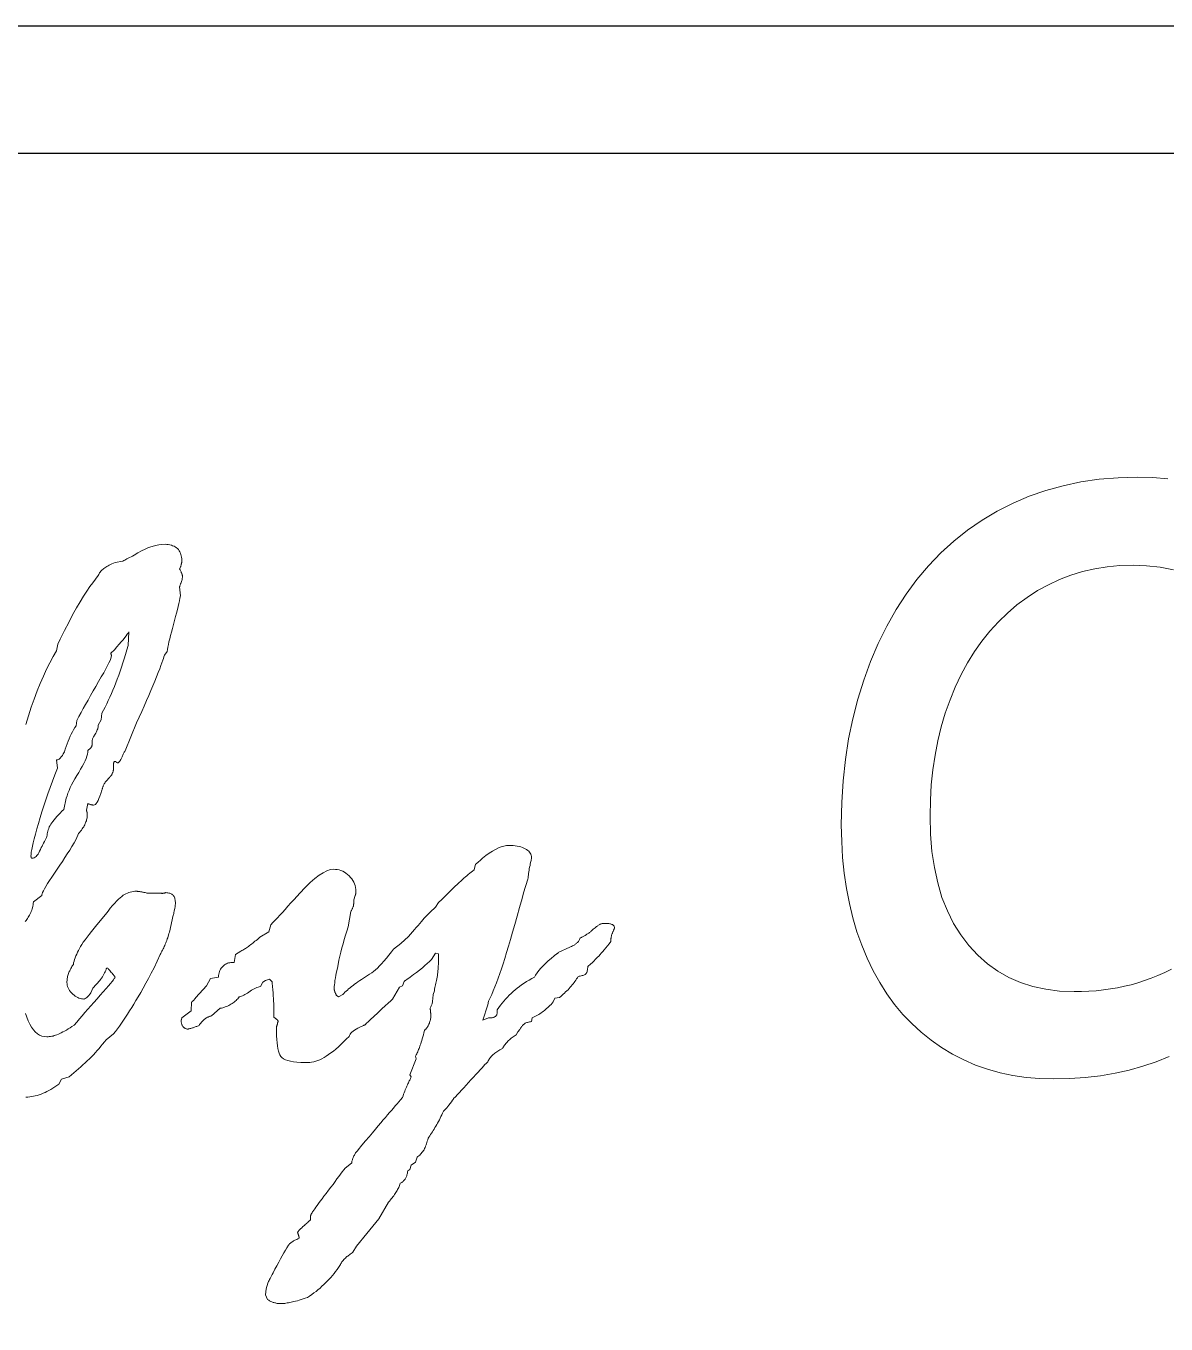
# Model space of a CAD drawing. Extents: x 47 to 362, y 46 to 259.
# Drawn here: x 299.43 to 308.38, y 114.45 to 124.65 of the extents above; entities that cross this region are included whole.
import ezdxf

# ---------------------------------------------------------------- set-up
doc = ezdxf.new("R2010")
doc.units = 0
doc.layers.add('CAM1', color=134, linetype='continuous')
doc.layers.add('Work', color=6, linetype='continuous')

msp = doc.modelspace()

# ---------------------------------------------------------------- linework, layer by layer
at = {"layer": 'CAM1', "linetype": 'continuous', "lineweight": 0}
for points in [[(308.408, 116.555), (308.307, 116.513), (308.202, 116.477), (308.094, 116.447), (307.983, 116.422), (307.868, 116.403), (307.749, 116.389), (307.628, 116.381), (307.502, 116.378), (307.502, 116.378), (307.392, 116.381), (307.285, 116.39), (307.18, 116.405), (307.079, 116.426), (306.981, 116.454), (306.886, 116.487), (306.794, 116.527), (306.705, 116.573), (306.619, 116.624), (306.619, 116.624), (306.537, 116.682), (306.459, 116.745), (306.385, 116.812), (306.316, 116.885), (306.251, 116.963), (306.19, 117.046), (306.134, 117.135), (306.083, 117.228), (306.036, 117.326), (306.036, 117.326), (305.993, 117.428), (305.955, 117.534), (305.922, 117.644), (305.895, 117.757), (305.872, 117.873), (305.855, 117.993), (305.842, 118.116), (305.835, 118.243), (305.832, 118.373), (305.832, 118.373), (305.836, 118.548), (305.846, 118.719), (305.864, 118.886), (305.889, 119.048), (305.922, 119.207), (305.961, 119.361), (306.008, 119.511), (306.061, 119.657), (306.122, 119.799), (306.122, 119.799), (306.189, 119.935), (306.262, 120.064), (306.341, 120.186), (306.426, 120.301), (306.516, 120.409), (306.613, 120.509), (306.716, 120.602), (306.824, 120.687), (306.938, 120.766), (306.938, 120.766), (307.057, 120.837), (307.181, 120.899), (307.308, 120.954), (307.439, 121), (307.575, 121.037), (307.715, 121.067), (307.859, 121.088), (308.007, 121.1), (308.159, 121.104), (308.159, 121.104), (308.279, 121.101), (308.398, 121.092)], [(299.424, 119.162), (299.445, 119.229), (299.445, 119.229), (299.467, 119.297), (299.49, 119.362), (299.513, 119.425), (299.537, 119.485), (299.562, 119.542), (299.587, 119.596), (299.613, 119.647), (299.639, 119.696), (299.666, 119.741), (299.677, 119.794), (299.694, 119.831), (299.694, 119.831), (299.728, 119.899), (299.761, 119.964), (299.792, 120.023), (299.822, 120.077), (299.851, 120.126), (299.878, 120.171), (299.904, 120.21), (299.928, 120.245), (299.952, 120.274), (299.994, 120.333), (299.994, 120.333), (299.997, 120.34), (300, 120.347), (300.004, 120.353), (300.009, 120.359), (300.014, 120.366), (300.019, 120.371), (300.025, 120.377), (300.032, 120.382), (300.038, 120.388), (300.038, 120.388), (300.045, 120.393), (300.053, 120.398), (300.061, 120.403), (300.07, 120.408), (300.08, 120.413), (300.09, 120.419), (300.101, 120.424), (300.113, 120.429), (300.125, 120.434), (300.187, 120.445), (300.187, 120.445), (300.194, 120.449), (300.201, 120.452), (300.21, 120.457), (300.219, 120.462), (300.229, 120.467), (300.24, 120.473), (300.251, 120.479), (300.263, 120.485), (300.275, 120.493), (300.275, 120.493), (300.304, 120.51), (300.333, 120.526), (300.362, 120.539), (300.389, 120.551), (300.416, 120.56), (300.443, 120.567), (300.469, 120.573), (300.494, 120.576), (300.519, 120.577), (300.519, 120.577), (300.532, 120.576), (300.544, 120.575), (300.556, 120.573), (300.568, 120.57), (300.578, 120.566), (300.589, 120.562), (300.598, 120.556), (300.607, 120.55), (300.615, 120.543), (300.615, 120.543), (300.623, 120.535), (300.629, 120.527), (300.635, 120.518), (300.64, 120.508), (300.643, 120.498), (300.646, 120.487), (300.648, 120.476), (300.65, 120.463), (300.65, 120.451), (300.65, 120.451), (300.65, 120.447), (300.65, 120.444), (300.65, 120.441), (300.649, 120.438), (300.649, 120.434), (300.648, 120.431), (300.648, 120.427), (300.647, 120.424), (300.646, 120.42), (300.646, 120.42), (300.645, 120.416), (300.644, 120.412), (300.643, 120.408), (300.641, 120.404), (300.64, 120.4), (300.638, 120.396), (300.637, 120.392), (300.635, 120.388), (300.633, 120.384), (300.633, 120.384), (300.636, 120.377), (300.639, 120.371), (300.642, 120.366), (300.644, 120.361), (300.646, 120.356), (300.648, 120.352), (300.649, 120.349), (300.65, 120.345), (300.652, 120.343), (300.652, 120.343), (300.652, 120.341), (300.653, 120.339), (300.654, 120.337), (300.654, 120.335), (300.655, 120.333), (300.655, 120.331), (300.656, 120.329), (300.656, 120.327), (300.656, 120.325), (300.656, 120.325), (300.656, 120.321), (300.655, 120.316), (300.654, 120.311), (300.653, 120.305), (300.652, 120.299), (300.65, 120.293), (300.647, 120.285), (300.645, 120.277), (300.642, 120.269), (300.642, 120.269), (300.64, 120.266), (300.639, 120.263), (300.638, 120.26), (300.637, 120.258), (300.636, 120.255), (300.635, 120.252), (300.634, 120.249), (300.634, 120.246), (300.633, 120.244), (300.639, 120.172), (300.639, 120.172), (300.635, 120.154), (300.631, 120.134), (300.626, 120.112), (300.621, 120.089), (300.615, 120.064), (300.608, 120.037), (300.601, 120.009), (300.593, 119.979), (300.584, 119.948), (300.584, 119.948), (300.576, 119.917), (300.568, 119.887), (300.561, 119.86), (300.555, 119.834), (300.549, 119.811), (300.545, 119.789), (300.541, 119.769), (300.538, 119.751), (300.535, 119.735), (300.513, 119.707), (300.513, 119.707), (300.512, 119.702), (300.51, 119.693), (300.506, 119.681), (300.501, 119.666), (300.494, 119.647), (300.486, 119.624), (300.476, 119.599), (300.465, 119.569), (300.451, 119.537), (300.451, 119.537), (300.437, 119.502), (300.423, 119.466), (300.407, 119.428), (300.39, 119.389), (300.373, 119.349), (300.355, 119.307), (300.336, 119.264), (300.316, 119.22), (300.295, 119.174), (300.204, 118.956), (300.204, 118.956), (300.201, 118.95), (300.198, 118.945), (300.195, 118.94), (300.192, 118.934), (300.19, 118.928), (300.187, 118.922), (300.184, 118.916), (300.181, 118.909), (300.178, 118.902), (300.178, 118.902), (300.174, 118.893), (300.17, 118.886), (300.166, 118.879), (300.162, 118.873), (300.159, 118.869), (300.156, 118.865), (300.153, 118.862), (300.15, 118.861), (300.148, 118.86), (300.148, 118.86), (300.146, 118.86), (300.145, 118.861), (300.143, 118.861), (300.142, 118.861), (300.141, 118.862), (300.14, 118.863), (300.138, 118.863), (300.137, 118.865), (300.136, 118.866), (300.136, 118.866), (300.135, 118.867), (300.134, 118.868), (300.132, 118.869), (300.131, 118.87), (300.13, 118.871), (300.128, 118.871), (300.127, 118.871), (300.126, 118.871), (300.125, 118.872), (300.125, 118.872), (300.124, 118.871), (300.123, 118.871), (300.121, 118.871), (300.12, 118.871), (300.119, 118.87), (300.119, 118.869), (300.118, 118.868), (300.117, 118.867), (300.117, 118.866), (300.117, 118.866), (300.116, 118.864), (300.115, 118.862), (300.115, 118.86), (300.114, 118.858), (300.114, 118.855), (300.114, 118.851), (300.114, 118.847), (300.114, 118.843), (300.114, 118.838), (300.114, 118.838), (300.114, 118.832), (300.114, 118.825), (300.113, 118.82), (300.113, 118.814), (300.113, 118.809), (300.112, 118.804), (300.111, 118.8), (300.111, 118.796), (300.11, 118.792), (300.11, 118.792), (300.109, 118.788), (300.107, 118.785), (300.106, 118.781), (300.104, 118.778), (300.103, 118.774), (300.101, 118.771), (300.099, 118.767), (300.097, 118.763), (300.094, 118.76), (300.094, 118.76), (300.093, 118.758), (300.091, 118.757), (300.089, 118.755), (300.087, 118.752), (300.085, 118.75), (300.082, 118.746), (300.079, 118.743), (300.076, 118.739), (300.072, 118.734), (300.072, 118.734), (300.065, 118.727), (300.059, 118.72), (300.054, 118.714), (300.049, 118.708), (300.044, 118.702), (300.041, 118.696), (300.038, 118.691), (300.035, 118.686), (300.033, 118.681), (300.033, 118.681), (300.032, 118.679), (300.031, 118.676), (300.03, 118.672), (300.029, 118.669), (300.028, 118.665), (300.026, 118.66), (300.025, 118.656), (300.023, 118.651), (300.022, 118.646), (300.022, 118.646), (300.014, 118.621), (300.007, 118.6), (299.999, 118.581), (299.992, 118.565), (299.985, 118.552), (299.978, 118.542), (299.971, 118.534), (299.964, 118.53), (299.957, 118.529), (299.957, 118.529), (299.957, 118.529), (299.956, 118.529), (299.954, 118.529), (299.953, 118.529), (299.951, 118.529), (299.95, 118.529), (299.948, 118.53), (299.945, 118.53), (299.943, 118.531), (299.943, 118.531), (299.941, 118.532), (299.938, 118.532), (299.935, 118.533), (299.932, 118.534), (299.928, 118.535), (299.924, 118.536), (299.92, 118.537), (299.916, 118.538), (299.912, 118.54), (299.901, 118.489), (299.901, 118.489), (299.902, 118.487), (299.902, 118.484), (299.903, 118.482), (299.903, 118.48), (299.903, 118.478), (299.904, 118.476), (299.904, 118.474), (299.905, 118.473), (299.905, 118.471), (299.905, 118.471), (299.906, 118.469), (299.906, 118.467), (299.906, 118.465), (299.906, 118.464), (299.907, 118.462), (299.907, 118.459), (299.907, 118.457), (299.907, 118.455), (299.907, 118.453), (299.907, 118.453), (299.907, 118.445), (299.906, 118.436), (299.905, 118.429), (299.904, 118.421), (299.902, 118.413), (299.9, 118.405), (299.897, 118.398), (299.894, 118.39), (299.891, 118.383), (299.891, 118.383), (299.888, 118.375), (299.884, 118.367), (299.879, 118.359), (299.873, 118.351), (299.867, 118.342), (299.861, 118.333), (299.853, 118.324), (299.845, 118.314), (299.837, 118.305), (299.82, 118.26), (299.82, 118.26), (299.803, 118.232), (299.786, 118.204), (299.769, 118.175), (299.75, 118.146), (299.731, 118.117), (299.712, 118.087), (299.692, 118.056), (299.671, 118.025), (299.649, 117.994), (299.649, 117.994), (299.629, 117.963), (299.611, 117.936), (299.595, 117.912), (299.582, 117.89), (299.571, 117.871), (299.562, 117.855), (299.556, 117.842), (299.552, 117.832), (299.551, 117.824), (299.551, 117.819), (299.484, 117.768), (299.484, 117.768), (299.483, 117.756), (299.481, 117.745), (299.479, 117.734), (299.477, 117.723), (299.474, 117.713), (299.471, 117.703), (299.467, 117.693), (299.463, 117.684), (299.459, 117.675), (299.459, 117.675), (299.454, 117.665), (299.449, 117.656), (299.444, 117.648), (299.438, 117.639), (299.432, 117.631), (299.426, 117.623), (299.419, 117.615)], [(308.442, 120.377), (308.337, 120.397), (308.231, 120.409), (308.124, 120.413), (308.124, 120.413), (308.021, 120.41), (307.921, 120.401), (307.823, 120.385), (307.728, 120.363), (307.636, 120.335), (307.546, 120.3), (307.459, 120.26), (307.374, 120.213), (307.291, 120.16), (307.291, 120.16), (307.212, 120.101), (307.137, 120.037), (307.067, 119.968), (307, 119.895), (306.937, 119.817), (306.879, 119.734), (306.824, 119.647), (306.774, 119.554), (306.727, 119.456), (306.727, 119.456), (306.686, 119.355), (306.649, 119.251), (306.617, 119.144), (306.591, 119.034), (306.569, 118.921), (306.551, 118.806), (306.539, 118.688), (306.532, 118.567), (306.529, 118.442), (306.529, 118.442), (306.533, 118.3), (306.544, 118.165), (306.563, 118.038), (306.59, 117.917), (306.623, 117.804), (306.665, 117.699), (306.714, 117.6), (306.77, 117.509), (306.834, 117.425), (306.834, 117.425), (306.905, 117.349), (306.981, 117.282), (307.062, 117.224), (307.148, 117.175), (307.24, 117.135), (307.337, 117.104), (307.44, 117.082), (307.547, 117.068), (307.661, 117.064), (307.661, 117.064), (307.72, 117.065), (307.778, 117.067), (307.835, 117.071), (307.891, 117.077), (307.947, 117.085), (308.002, 117.094), (308.056, 117.106), (308.109, 117.118), (308.162, 117.133), (308.162, 117.133), (308.214, 117.15), (308.266, 117.169), (308.319, 117.19), (308.373, 117.214), (308.427, 117.24)], [(299.422, 116.893), (299.432, 116.862), (299.443, 116.833), (299.443, 116.833), (299.456, 116.807), (299.469, 116.784), (299.484, 116.764), (299.499, 116.747), (299.516, 116.733), (299.533, 116.722), (299.551, 116.715), (299.57, 116.71), (299.59, 116.709), (299.59, 116.709), (299.599, 116.709), (299.609, 116.71), (299.618, 116.711), (299.628, 116.713), (299.638, 116.715), (299.648, 116.718), (299.658, 116.721), (299.669, 116.725), (299.68, 116.73), (299.68, 116.73), (299.691, 116.735), (299.703, 116.74), (299.716, 116.747), (299.729, 116.754), (299.743, 116.762), (299.757, 116.771), (299.772, 116.78), (299.787, 116.79), (299.803, 116.801), (299.803, 116.801), (299.824, 116.825), (299.845, 116.849), (299.866, 116.874), (299.888, 116.899), (299.911, 116.925), (299.935, 116.952), (299.959, 116.979), (299.984, 117.006), (300.009, 117.035), (300.009, 117.035), (300.033, 117.062), (300.055, 117.087), (300.073, 117.108), (300.089, 117.127), (300.102, 117.143), (300.112, 117.156), (300.119, 117.166), (300.124, 117.173), (300.125, 117.178), (300.125, 117.178), (300.125, 117.179), (300.124, 117.181), (300.122, 117.184), (300.119, 117.187), (300.116, 117.191), (300.112, 117.196), (300.107, 117.202), (300.102, 117.208), (300.096, 117.215), (300.096, 117.215), (300.089, 117.223), (300.084, 117.229), (300.079, 117.235), (300.074, 117.24), (300.07, 117.244), (300.067, 117.247), (300.064, 117.249), (300.062, 117.25), (300.061, 117.25), (300.061, 117.25), (300.061, 117.25), (300.06, 117.25), (300.06, 117.249), (300.059, 117.248), (300.059, 117.247), (300.058, 117.246), (300.057, 117.244), (300.056, 117.242), (300.055, 117.239), (300.055, 117.239), (300.052, 117.229), (300.048, 117.219), (300.043, 117.21), (300.038, 117.2), (300.032, 117.19), (300.026, 117.18), (300.02, 117.17), (300.012, 117.16), (300.005, 117.15), (299.952, 117.091), (299.935, 117.053), (299.935, 117.053), (299.93, 117.047), (299.925, 117.041), (299.921, 117.036), (299.917, 117.031), (299.913, 117.027), (299.909, 117.023), (299.906, 117.02), (299.903, 117.017), (299.9, 117.015), (299.9, 117.015), (299.897, 117.013), (299.894, 117.011), (299.892, 117.009), (299.889, 117.008), (299.887, 117.007), (299.885, 117.006), (299.883, 117.006), (299.881, 117.005), (299.879, 117.005), (299.879, 117.005), (299.87, 117.006), (299.861, 117.007), (299.852, 117.01), (299.842, 117.013), (299.833, 117.017), (299.823, 117.023), (299.813, 117.029), (299.804, 117.036), (299.793, 117.045), (299.793, 117.045), (299.784, 117.054), (299.775, 117.063), (299.768, 117.073), (299.761, 117.083), (299.756, 117.093), (299.752, 117.103), (299.749, 117.114), (299.748, 117.124), (299.747, 117.136), (299.747, 117.136), (299.747, 117.144), (299.748, 117.152), (299.749, 117.16), (299.75, 117.168), (299.751, 117.175), (299.753, 117.183), (299.755, 117.191), (299.757, 117.198), (299.76, 117.206), (299.76, 117.206), (299.763, 117.213), (299.766, 117.221), (299.77, 117.228), (299.773, 117.236), (299.778, 117.244), (299.782, 117.252), (299.787, 117.26), (299.792, 117.268), (299.798, 117.276), (299.798, 117.276), (299.8, 117.289), (299.804, 117.303), (299.808, 117.317), (299.812, 117.33), (299.818, 117.344), (299.824, 117.359), (299.83, 117.373), (299.837, 117.387), (299.845, 117.402), (299.845, 117.402), (299.854, 117.417), (299.864, 117.433), (299.876, 117.451), (299.89, 117.47), (299.905, 117.491), (299.922, 117.513), (299.941, 117.537), (299.961, 117.562), (299.982, 117.589), (300.05, 117.67), (300.05, 117.67), (300.07, 117.695), (300.088, 117.718), (300.106, 117.739), (300.123, 117.758), (300.138, 117.774), (300.153, 117.789), (300.166, 117.801), (300.178, 117.812), (300.19, 117.82), (300.19, 117.82), (300.2, 117.827), (300.211, 117.832), (300.222, 117.837), (300.234, 117.842), (300.245, 117.845), (300.257, 117.848), (300.27, 117.85), (300.282, 117.852), (300.295, 117.852), (300.295, 117.852), (300.298, 117.852), (300.302, 117.851), (300.307, 117.851), (300.311, 117.85), (300.316, 117.85), (300.32, 117.849), (300.325, 117.848), (300.33, 117.848), (300.335, 117.847), (300.335, 117.847), (300.341, 117.846), (300.346, 117.845), (300.352, 117.843), (300.358, 117.842), (300.363, 117.841), (300.369, 117.84), (300.375, 117.838), (300.381, 117.837), (300.387, 117.836), (300.491, 117.836), (300.492, 117.835), (300.494, 117.835), (300.495, 117.835), (300.497, 117.835), (300.499, 117.835), (300.501, 117.836), (300.504, 117.836), (300.506, 117.836), (300.509, 117.837), (300.509, 117.837), (300.511, 117.838), (300.514, 117.838), (300.516, 117.839), (300.518, 117.839), (300.52, 117.84), (300.521, 117.84), (300.523, 117.84), (300.524, 117.841), (300.524, 117.841), (300.524, 117.841), (300.533, 117.84), (300.541, 117.84), (300.548, 117.838), (300.555, 117.836), (300.561, 117.834), (300.567, 117.832), (300.572, 117.829), (300.577, 117.825), (300.582, 117.822), (300.582, 117.822), (300.585, 117.817), (300.589, 117.811), (300.592, 117.805), (300.594, 117.799), (300.596, 117.791), (300.598, 117.784), (300.599, 117.775), (300.6, 117.767), (300.6, 117.757), (300.6, 117.757), (300.6, 117.754), (300.6, 117.75), (300.599, 117.746), (300.599, 117.742), (300.598, 117.737), (300.597, 117.732), (300.597, 117.727), (300.595, 117.722), (300.594, 117.717), (300.594, 117.717), (300.593, 117.71), (300.592, 117.705), (300.59, 117.699), (300.589, 117.693), (300.588, 117.687), (300.587, 117.682), (300.586, 117.676), (300.584, 117.67), (300.583, 117.665), (300.552, 117.53), (300.552, 117.53), (300.549, 117.519), (300.546, 117.508), (300.542, 117.498), (300.539, 117.487), (300.535, 117.477), (300.532, 117.466), (300.528, 117.456), (300.524, 117.446), (300.52, 117.437), (300.52, 117.437), (300.516, 117.427), (300.512, 117.417), (300.508, 117.408), (300.503, 117.399), (300.499, 117.39), (300.494, 117.381), (300.489, 117.372), (300.484, 117.363), (300.479, 117.354), (300.432, 117.25), (300.432, 117.25), (300.409, 117.208), (300.387, 117.167), (300.366, 117.129), (300.346, 117.092), (300.327, 117.057), (300.308, 117.024), (300.29, 116.994), (300.273, 116.965), (300.257, 116.938), (300.257, 116.938), (300.24, 116.912), (300.224, 116.887), (300.208, 116.863), (300.192, 116.839), (300.176, 116.816), (300.161, 116.793), (300.145, 116.772), (300.129, 116.751), (300.114, 116.731), (300.055, 116.686), (300.055, 116.686), (300.042, 116.669), (300.028, 116.652), (300.014, 116.635), (300, 116.618), (299.986, 116.601), (299.971, 116.585), (299.955, 116.568), (299.94, 116.552), (299.924, 116.536), (299.924, 116.536), (299.907, 116.52), (299.89, 116.505), (299.873, 116.489), (299.856, 116.473), (299.838, 116.457), (299.82, 116.441), (299.802, 116.425), (299.783, 116.409), (299.764, 116.394), (299.705, 116.377), (299.683, 116.338), (299.683, 116.338), (299.667, 116.326), (299.652, 116.315), (299.637, 116.305), (299.621, 116.295), (299.606, 116.287), (299.59, 116.279), (299.575, 116.272), (299.56, 116.265), (299.544, 116.259), (299.544, 116.259), (299.529, 116.254), (299.514, 116.249), (299.499, 116.245), (299.484, 116.242), (299.469, 116.239), (299.455, 116.237), (299.44, 116.235), (299.425, 116.234)]]:
    msp.add_lwpolyline(points, dxfattribs=at)
for points in [[(300.229, 119.783), (300.234, 119.889), (300.234, 119.889), (300.229, 119.88), (300.221, 119.87), (300.212, 119.858), (300.201, 119.844), (300.189, 119.828), (300.174, 119.811), (300.158, 119.792), (300.14, 119.771), (300.12, 119.749), (300.12, 119.749), (300.092, 119.721), (300.092, 119.721), (300.092, 119.72), (300.092, 119.719), (300.093, 119.718), (300.093, 119.716), (300.094, 119.715), (300.094, 119.714), (300.095, 119.713), (300.095, 119.712), (300.096, 119.712), (300.096, 119.712), (300.096, 119.711), (300.096, 119.71), (300.096, 119.709), (300.096, 119.708), (300.097, 119.707), (300.097, 119.705), (300.097, 119.704), (300.097, 119.703), (300.097, 119.702), (300.097, 119.702), (300.096, 119.693), (300.092, 119.681), (300.086, 119.665), (300.077, 119.646), (300.066, 119.624), (300.052, 119.598), (300.036, 119.568), (300.017, 119.535), (299.996, 119.499), (299.996, 119.499), (299.974, 119.461), (299.953, 119.425), (299.932, 119.389), (299.913, 119.354), (299.894, 119.32), (299.875, 119.287), (299.858, 119.255), (299.841, 119.224), (299.826, 119.194), (299.82, 119.152), (299.82, 119.152), (299.809, 119.137), (299.799, 119.121), (299.79, 119.104), (299.781, 119.087), (299.772, 119.069), (299.764, 119.05), (299.756, 119.03), (299.749, 119.009), (299.742, 118.988), (299.742, 118.988), (299.734, 118.967), (299.727, 118.948), (299.719, 118.932), (299.712, 118.918), (299.703, 118.907), (299.695, 118.897), (299.685, 118.89), (299.676, 118.885), (299.666, 118.883), (299.672, 118.818), (299.672, 118.818), (299.652, 118.767), (299.634, 118.717), (299.616, 118.667), (299.598, 118.618), (299.582, 118.57), (299.566, 118.522), (299.551, 118.476), (299.537, 118.43), (299.523, 118.384), (299.523, 118.384), (299.511, 118.341), (299.5, 118.301), (299.49, 118.265), (299.482, 118.233), (299.476, 118.205), (299.471, 118.18), (299.467, 118.159), (299.465, 118.142), (299.464, 118.128), (299.464, 118.128), (299.464, 118.126), (299.465, 118.124), (299.465, 118.122), (299.465, 118.12), (299.465, 118.118), (299.466, 118.117), (299.466, 118.116), (299.467, 118.115), (299.467, 118.114), (299.467, 118.114), (299.468, 118.114), (299.469, 118.113), (299.47, 118.113), (299.471, 118.112), (299.472, 118.112), (299.473, 118.112), (299.474, 118.111), (299.475, 118.111), (299.476, 118.111), (299.476, 118.111), (299.483, 118.112), (299.49, 118.115), (299.498, 118.119), (299.505, 118.125), (299.512, 118.133), (299.52, 118.143), (299.526, 118.154), (299.533, 118.167), (299.54, 118.181), (299.54, 118.181), (299.546, 118.195), (299.553, 118.207), (299.559, 118.22), (299.564, 118.231), (299.57, 118.242), (299.575, 118.253), (299.581, 118.263), (299.586, 118.273), (299.59, 118.282), (299.59, 118.282), (299.591, 118.293), (299.592, 118.303), (299.594, 118.314), (299.597, 118.325), (299.6, 118.335), (299.604, 118.346), (299.609, 118.357), (299.615, 118.368), (299.621, 118.379), (299.621, 118.379), (299.629, 118.39), (299.637, 118.401), (299.646, 118.413), (299.657, 118.426), (299.668, 118.439), (299.68, 118.452), (299.693, 118.466), (299.707, 118.48), (299.722, 118.495), (299.742, 118.582), (299.742, 118.582), (299.748, 118.602), (299.755, 118.622), (299.764, 118.644), (299.773, 118.666), (299.784, 118.688), (299.796, 118.712), (299.809, 118.735), (299.824, 118.76), (299.84, 118.785), (299.84, 118.785), (299.855, 118.81), (299.868, 118.833), (299.88, 118.855), (299.89, 118.876), (299.898, 118.895), (299.904, 118.913), (299.909, 118.929), (299.911, 118.945), (299.912, 118.958), (299.912, 118.958), (299.916, 118.962), (299.92, 118.965), (299.924, 118.968), (299.927, 118.971), (299.93, 118.973), (299.933, 118.976), (299.935, 118.979), (299.937, 118.981), (299.939, 118.984), (299.939, 118.984), (299.94, 118.986), (299.942, 118.988), (299.943, 118.991), (299.944, 118.994), (299.944, 118.996), (299.945, 118.999), (299.946, 119.002), (299.946, 119.005), (299.946, 119.009), (299.946, 119.037), (299.946, 119.037), (299.946, 119.04), (299.947, 119.044), (299.949, 119.049), (299.951, 119.054), (299.953, 119.06), (299.957, 119.066), (299.961, 119.072), (299.965, 119.079), (299.97, 119.087), (299.97, 119.087), (299.975, 119.095), (299.979, 119.103), (299.983, 119.111), (299.986, 119.119), (299.989, 119.127), (299.991, 119.134), (299.992, 119.142), (299.993, 119.15), (299.994, 119.157), (300.016, 119.199), (300.022, 119.25), (300.022, 119.25), (300.035, 119.274), (300.047, 119.299), (300.06, 119.325), (300.072, 119.351), (300.085, 119.377), (300.097, 119.404), (300.109, 119.432), (300.12, 119.46), (300.132, 119.489), (300.132, 119.489), (300.143, 119.519), (300.154, 119.549), (300.165, 119.58), (300.176, 119.612), (300.187, 119.645), (300.197, 119.678), (300.208, 119.712), (300.218, 119.747), (300.229, 119.783), (300.229, 119.783)], [(303.617, 117.017), (303.58, 117.011), (303.569, 116.983), (303.569, 116.983), (303.56, 116.973), (303.551, 116.963), (303.542, 116.954), (303.534, 116.946), (303.525, 116.938), (303.516, 116.93), (303.508, 116.922), (303.499, 116.915), (303.491, 116.909), (303.491, 116.909), (303.482, 116.902), (303.473, 116.896), (303.463, 116.89), (303.454, 116.884), (303.444, 116.878), (303.435, 116.873), (303.425, 116.867), (303.414, 116.862), (303.404, 116.857), (303.398, 116.829), (303.398, 116.829), (303.39, 116.827), (303.381, 116.826), (303.374, 116.824), (303.367, 116.822), (303.36, 116.82), (303.354, 116.818), (303.349, 116.815), (303.344, 116.812), (303.339, 116.809), (303.339, 116.809), (303.335, 116.806), (303.331, 116.802), (303.327, 116.798), (303.323, 116.793), (303.32, 116.789), (303.316, 116.783), (303.312, 116.777), (303.309, 116.771), (303.306, 116.765), (303.289, 116.748), (303.278, 116.725), (303.278, 116.725), (303.269, 116.72), (303.261, 116.714), (303.253, 116.708), (303.245, 116.703), (303.238, 116.697), (303.231, 116.691), (303.225, 116.685), (303.218, 116.68), (303.212, 116.674), (303.212, 116.674), (303.206, 116.667), (303.201, 116.661), (303.196, 116.655), (303.191, 116.649), (303.186, 116.643), (303.181, 116.636), (303.177, 116.63), (303.172, 116.623), (303.169, 116.616), (303.169, 116.616), (303.159, 116.611), (303.15, 116.607), (303.141, 116.602), (303.133, 116.597), (303.125, 116.591), (303.117, 116.586), (303.11, 116.581), (303.103, 116.575), (303.097, 116.57), (303.097, 116.57), (303.092, 116.565), (303.086, 116.559), (303.081, 116.553), (303.076, 116.547), (303.071, 116.541), (303.066, 116.534), (303.062, 116.527), (303.058, 116.52), (303.054, 116.513), (303.054, 116.513), (303.048, 116.507), (303.041, 116.499), (303.032, 116.49), (303.021, 116.478), (303.009, 116.465), (302.994, 116.449), (302.979, 116.432), (302.961, 116.413), (302.942, 116.392), (302.942, 116.392), (302.922, 116.37), (302.902, 116.349), (302.883, 116.329), (302.865, 116.309), (302.848, 116.29), (302.832, 116.272), (302.816, 116.255), (302.801, 116.238), (302.786, 116.223), (302.786, 116.223), (302.786, 116.222), (302.785, 116.221), (302.784, 116.22), (302.784, 116.219), (302.783, 116.218), (302.782, 116.216), (302.781, 116.215), (302.779, 116.213), (302.778, 116.212), (302.778, 116.212), (302.768, 116.197), (302.758, 116.184), (302.748, 116.172), (302.74, 116.161), (302.732, 116.151), (302.724, 116.143), (302.717, 116.136), (302.711, 116.13), (302.705, 116.125), (302.705, 116.125), (302.699, 116.11), (302.693, 116.096), (302.686, 116.083), (302.68, 116.069), (302.674, 116.056), (302.667, 116.044), (302.66, 116.031), (302.653, 116.019), (302.646, 116.007), (302.646, 116.007), (302.639, 115.996), (302.633, 115.984), (302.626, 115.973), (302.619, 115.962), (302.612, 115.952), (302.605, 115.941), (302.599, 115.931), (302.592, 115.921), (302.585, 115.912), (302.585, 115.912), (302.582, 115.9), (302.579, 115.889), (302.576, 115.879), (302.573, 115.868), (302.569, 115.859), (302.566, 115.849), (302.561, 115.84), (302.557, 115.831), (302.553, 115.822), (302.553, 115.822), (302.548, 115.815), (302.543, 115.807), (302.537, 115.8), (302.531, 115.793), (302.525, 115.787), (302.519, 115.78), (302.512, 115.774), (302.505, 115.769), (302.498, 115.764), (302.487, 115.723), (302.453, 115.701), (302.442, 115.667), (302.425, 115.656), (302.425, 115.656), (302.424, 115.647), (302.423, 115.639), (302.421, 115.631), (302.419, 115.624), (302.417, 115.618), (302.415, 115.611), (302.412, 115.606), (302.41, 115.6), (302.407, 115.596), (302.407, 115.596), (302.404, 115.591), (302.401, 115.586), (302.397, 115.582), (302.393, 115.578), (302.389, 115.573), (302.384, 115.569), (302.378, 115.565), (302.373, 115.561), (302.366, 115.558), (302.366, 115.558), (302.364, 115.549), (302.361, 115.541), (302.358, 115.533), (302.354, 115.525), (302.351, 115.517), (302.346, 115.509), (302.342, 115.501), (302.337, 115.493), (302.331, 115.485), (302.331, 115.485), (302.326, 115.477), (302.321, 115.469), (302.315, 115.461), (302.309, 115.452), (302.303, 115.444), (302.296, 115.435), (302.29, 115.427), (302.283, 115.418), (302.275, 115.409), (302.197, 115.278), (302.105, 115.163), (302.023, 115.065), (301.995, 115.016), (301.995, 115.016), (301.988, 115.011), (301.981, 115.007), (301.974, 115.002), (301.967, 114.997), (301.96, 114.992), (301.954, 114.987), (301.947, 114.982), (301.941, 114.977), (301.935, 114.971), (301.935, 114.971), (301.929, 114.965), (301.924, 114.959), (301.918, 114.953), (301.913, 114.947), (301.908, 114.941), (301.904, 114.934), (301.9, 114.927), (301.896, 114.92), (301.892, 114.912), (301.892, 114.912), (301.881, 114.896), (301.87, 114.88), (301.858, 114.865), (301.846, 114.849), (301.834, 114.834), (301.821, 114.819), (301.808, 114.805), (301.794, 114.791), (301.78, 114.777), (301.78, 114.777), (301.766, 114.763), (301.751, 114.749), (301.736, 114.735), (301.72, 114.722), (301.705, 114.709), (301.688, 114.697), (301.672, 114.684), (301.654, 114.672), (301.637, 114.66), (301.637, 114.66), (301.62, 114.655), (301.603, 114.65), (301.587, 114.645), (301.572, 114.641), (301.558, 114.636), (301.544, 114.633), (301.531, 114.629), (301.519, 114.626), (301.508, 114.624), (301.508, 114.624), (301.497, 114.622), (301.487, 114.62), (301.477, 114.618), (301.467, 114.616), (301.459, 114.615), (301.45, 114.614), (301.442, 114.613), (301.435, 114.613), (301.428, 114.613), (301.428, 114.613), (301.422, 114.613), (301.416, 114.613), (301.41, 114.614), (301.404, 114.614), (301.398, 114.615), (301.392, 114.616), (301.386, 114.618), (301.38, 114.619), (301.374, 114.621), (301.374, 114.621), (301.368, 114.623), (301.362, 114.625), (301.356, 114.628), (301.35, 114.63), (301.344, 114.633), (301.339, 114.636), (301.333, 114.639), (301.328, 114.643), (301.322, 114.646), (301.308, 114.683), (301.314, 114.728), (301.325, 114.775), (301.325, 114.775), (301.328, 114.781), (301.332, 114.788), (301.336, 114.795), (301.34, 114.803), (301.345, 114.811), (301.35, 114.821), (301.355, 114.831), (301.361, 114.842), (301.367, 114.854), (301.367, 114.854), (301.382, 114.883), (301.397, 114.911), (301.411, 114.938), (301.425, 114.964), (301.438, 114.988), (301.451, 115.011), (301.464, 115.032), (301.476, 115.052), (301.487, 115.071), (301.487, 115.071), (301.49, 115.074), (301.492, 115.077), (301.495, 115.08), (301.497, 115.083), (301.5, 115.086), (301.503, 115.088), (301.507, 115.091), (301.51, 115.093), (301.514, 115.096), (301.514, 115.096), (301.517, 115.099), (301.522, 115.102), (301.527, 115.105), (301.532, 115.108), (301.539, 115.111), (301.546, 115.115), (301.554, 115.118), (301.562, 115.122), (301.571, 115.127), (301.571, 115.127), (301.571, 115.129), (301.571, 115.132), (301.571, 115.135), (301.57, 115.137), (301.57, 115.14), (301.569, 115.142), (301.569, 115.145), (301.568, 115.148), (301.567, 115.15), (301.567, 115.15), (301.566, 115.153), (301.565, 115.156), (301.564, 115.158), (301.563, 115.16), (301.563, 115.163), (301.562, 115.164), (301.561, 115.166), (301.56, 115.167), (301.56, 115.169), (301.56, 115.169), (301.561, 115.172), (301.562, 115.176), (301.566, 115.182), (301.57, 115.187), (301.576, 115.194), (301.583, 115.201), (301.592, 115.209), (301.602, 115.218), (301.613, 115.227), (301.613, 115.227), (301.62, 115.234), (301.627, 115.24), (301.633, 115.245), (301.639, 115.25), (301.644, 115.255), (301.649, 115.26), (301.654, 115.264), (301.658, 115.268), (301.662, 115.272), (301.662, 115.3), (301.662, 115.3), (301.662, 115.302), (301.663, 115.304), (301.663, 115.306), (301.664, 115.308), (301.664, 115.31), (301.665, 115.312), (301.666, 115.314), (301.667, 115.316), (301.668, 115.318), (301.668, 115.318), (301.669, 115.321), (301.671, 115.323), (301.673, 115.326), (301.675, 115.329), (301.677, 115.333), (301.679, 115.336), (301.682, 115.34), (301.685, 115.344), (301.687, 115.348), (301.687, 115.348), (301.695, 115.358), (301.704, 115.371), (301.714, 115.385), (301.725, 115.4), (301.738, 115.417), (301.752, 115.436), (301.767, 115.457), (301.784, 115.479), (301.802, 115.503), (301.802, 115.503), (301.82, 115.527), (301.838, 115.55), (301.854, 115.571), (301.869, 115.592), (301.884, 115.611), (301.898, 115.63), (301.911, 115.647), (301.923, 115.663), (301.934, 115.678), (301.984, 115.715), (301.984, 115.715), (301.985, 115.72), (301.986, 115.725), (301.987, 115.731), (301.988, 115.736), (301.99, 115.742), (301.992, 115.748), (301.994, 115.754), (301.997, 115.76), (302, 115.766), (302, 115.766), (302.002, 115.773), (302.006, 115.779), (302.009, 115.785), (302.013, 115.791), (302.016, 115.797), (302.02, 115.803), (302.025, 115.808), (302.03, 115.814), (302.035, 115.82), (302.035, 115.82), (302.065, 115.857), (302.094, 115.892), (302.122, 115.924), (302.147, 115.955), (302.171, 115.983), (302.194, 116.009), (302.214, 116.033), (302.233, 116.056), (302.25, 116.076), (302.25, 116.076), (302.266, 116.095), (302.281, 116.113), (302.297, 116.131), (302.312, 116.148), (302.327, 116.166), (302.341, 116.182), (302.355, 116.199), (302.369, 116.215), (302.383, 116.231), (302.383, 116.231), (302.388, 116.244), (302.393, 116.257), (302.398, 116.269), (302.402, 116.281), (302.406, 116.292), (302.411, 116.303), (302.415, 116.312), (302.419, 116.322), (302.422, 116.331), (302.422, 116.331), (302.426, 116.339), (302.43, 116.347), (302.433, 116.354), (302.437, 116.362), (302.441, 116.369), (302.444, 116.375), (302.447, 116.382), (302.45, 116.388), (302.453, 116.394), (302.442, 116.41), (302.492, 116.535), (302.487, 116.557), (302.487, 116.557), (302.491, 116.566), (302.496, 116.574), (302.5, 116.583), (302.504, 116.591), (302.507, 116.6), (302.511, 116.608), (302.514, 116.617), (302.517, 116.625), (302.52, 116.634), (302.52, 116.634), (302.524, 116.644), (302.527, 116.654), (302.531, 116.666), (302.535, 116.679), (302.539, 116.693), (302.543, 116.708), (302.548, 116.724), (302.552, 116.741), (302.557, 116.759), (302.557, 116.759), (302.562, 116.765), (302.567, 116.77), (302.572, 116.776), (302.577, 116.782), (302.581, 116.788), (302.585, 116.795), (302.588, 116.801), (302.592, 116.808), (302.595, 116.815), (302.595, 116.815), (302.597, 116.822), (302.6, 116.829), (302.602, 116.836), (302.603, 116.843), (302.605, 116.85), (302.606, 116.857), (302.607, 116.865), (302.607, 116.872), (302.607, 116.879), (302.607, 116.879), (302.607, 116.881), (302.607, 116.883), (302.607, 116.886), (302.606, 116.889), (302.606, 116.891), (302.606, 116.895), (302.605, 116.898), (302.605, 116.902), (302.604, 116.906), (302.604, 116.906), (302.604, 116.91), (302.603, 116.913), (302.603, 116.917), (302.603, 116.92), (302.602, 116.923), (302.602, 116.926), (302.602, 116.928), (302.602, 116.93), (302.602, 116.933), (302.602, 116.933), (302.605, 116.939), (302.607, 116.945), (302.61, 116.951), (302.612, 116.957), (302.614, 116.963), (302.616, 116.968), (302.617, 116.974), (302.619, 116.98), (302.62, 116.986), (302.62, 116.986), (302.621, 116.991), (302.621, 116.997), (302.622, 117.003), (302.623, 117.009), (302.623, 117.015), (302.623, 117.022), (302.624, 117.028), (302.624, 117.035), (302.624, 117.042), (302.635, 117.07), (302.635, 117.084), (302.635, 117.084), (302.638, 117.095), (302.641, 117.106), (302.644, 117.117), (302.647, 117.129), (302.649, 117.141), (302.651, 117.152), (302.654, 117.164), (302.656, 117.177), (302.658, 117.189), (302.658, 117.189), (302.659, 117.201), (302.661, 117.214), (302.662, 117.227), (302.663, 117.239), (302.664, 117.252), (302.665, 117.265), (302.666, 117.278), (302.666, 117.29), (302.666, 117.304), (302.666, 117.36), (302.644, 117.365), (302.613, 117.315), (302.613, 117.315), (302.597, 117.3), (302.579, 117.284), (302.56, 117.268), (302.54, 117.251), (302.518, 117.233), (302.495, 117.215), (302.47, 117.197), (302.444, 117.178), (302.417, 117.158), (302.417, 117.158), (302.414, 117.156), (302.412, 117.154), (302.41, 117.153), (302.408, 117.151), (302.405, 117.15), (302.403, 117.148), (302.401, 117.147), (302.399, 117.145), (302.397, 117.144), (302.383, 117.109), (302.361, 117.098), (302.306, 117.005), (302.306, 117.005), (302.3, 117), (302.294, 116.994), (302.286, 116.987), (302.276, 116.978), (302.266, 116.969), (302.254, 116.958), (302.242, 116.946), (302.228, 116.933), (302.212, 116.919), (302.212, 116.919), (302.197, 116.904), (302.182, 116.89), (302.167, 116.876), (302.153, 116.863), (302.139, 116.85), (302.126, 116.838), (302.114, 116.826), (302.102, 116.815), (302.091, 116.804), (302.091, 116.804), (302.088, 116.802), (302.085, 116.801), (302.081, 116.799), (302.077, 116.797), (302.072, 116.795), (302.067, 116.793), (302.062, 116.79), (302.055, 116.787), (302.049, 116.784), (302.049, 116.784), (302.033, 116.777), (302.019, 116.77), (302.007, 116.762), (301.996, 116.754), (301.986, 116.746), (301.979, 116.738), (301.972, 116.729), (301.968, 116.72), (301.965, 116.711), (301.965, 116.711), (301.942, 116.689), (301.921, 116.668), (301.9, 116.648), (301.88, 116.63), (301.86, 116.613), (301.841, 116.597), (301.822, 116.582), (301.803, 116.569), (301.785, 116.557), (301.785, 116.557), (301.768, 116.547), (301.751, 116.537), (301.735, 116.529), (301.718, 116.522), (301.702, 116.517), (301.686, 116.513), (301.67, 116.509), (301.655, 116.508), (301.64, 116.507), (301.619, 116.507), (301.619, 116.507), (301.585, 116.508), (301.555, 116.509), (301.528, 116.512), (301.504, 116.517), (301.482, 116.522), (301.464, 116.528), (301.449, 116.536), (301.437, 116.545), (301.428, 116.555), (301.428, 116.555), (301.421, 116.566), (301.415, 116.581), (301.41, 116.597), (301.405, 116.617), (301.401, 116.638), (301.398, 116.662), (301.396, 116.688), (301.395, 116.717), (301.395, 116.748), (301.395, 116.787), (301.395, 116.787), (301.395, 116.789), (301.396, 116.792), (301.397, 116.794), (301.397, 116.797), (301.398, 116.8), (301.399, 116.803), (301.4, 116.806), (301.401, 116.809), (301.402, 116.812), (301.402, 116.812), (301.403, 116.815), (301.403, 116.818), (301.404, 116.821), (301.405, 116.823), (301.405, 116.825), (301.405, 116.826), (301.406, 116.827), (301.406, 116.828), (301.406, 116.829), (301.406, 116.829), (301.406, 116.831), (301.406, 116.832), (301.405, 116.834), (301.404, 116.836), (301.404, 116.837), (301.403, 116.839), (301.402, 116.841), (301.4, 116.842), (301.399, 116.844), (301.399, 116.844), (301.397, 116.846), (301.395, 116.847), (301.393, 116.849), (301.39, 116.851), (301.387, 116.853), (301.384, 116.856), (301.38, 116.858), (301.376, 116.86), (301.372, 116.863), (301.372, 116.938), (301.372, 116.938), (301.372, 116.954), (301.372, 116.971), (301.371, 116.989), (301.37, 117.009), (301.369, 117.031), (301.367, 117.054), (301.365, 117.078), (301.363, 117.104), (301.361, 117.131), (301.361, 117.131), (301.361, 117.141), (301.339, 117.161), (301.308, 117.152), (301.286, 117.137), (301.269, 117.103), (301.269, 117.103), (301.259, 117.101), (301.25, 117.098), (301.24, 117.095), (301.23, 117.09), (301.219, 117.085), (301.209, 117.08), (301.198, 117.074), (301.187, 117.067), (301.176, 117.06), (301.176, 117.06), (301.165, 117.052), (301.155, 117.046), (301.146, 117.04), (301.137, 117.035), (301.128, 117.031), (301.12, 117.027), (301.113, 117.025), (301.107, 117.023), (301.101, 117.022), (301.101, 117.022), (301.095, 117.015), (301.089, 117.008), (301.082, 117.001), (301.076, 116.994), (301.069, 116.988), (301.061, 116.981), (301.053, 116.976), (301.045, 116.97), (301.036, 116.965), (301.036, 116.965), (301.028, 116.959), (301.019, 116.955), (301.01, 116.95), (301, 116.946), (300.991, 116.943), (300.981, 116.94), (300.971, 116.937), (300.961, 116.935), (300.951, 116.933), (300.884, 116.874), (300.884, 116.874), (300.877, 116.872), (300.87, 116.87), (300.864, 116.867), (300.857, 116.864), (300.851, 116.862), (300.845, 116.858), (300.84, 116.855), (300.834, 116.851), (300.829, 116.847), (300.829, 116.847), (300.824, 116.843), (300.819, 116.838), (300.814, 116.833), (300.809, 116.828), (300.804, 116.823), (300.799, 116.817), (300.795, 116.811), (300.79, 116.805), (300.786, 116.798), (300.786, 116.798), (300.78, 116.796), (300.774, 116.793), (300.768, 116.791), (300.762, 116.789), (300.756, 116.787), (300.75, 116.785), (300.744, 116.782), (300.738, 116.78), (300.733, 116.779), (300.733, 116.779), (300.727, 116.777), (300.722, 116.775), (300.717, 116.774), (300.713, 116.773), (300.709, 116.772), (300.705, 116.771), (300.702, 116.771), (300.699, 116.77), (300.696, 116.77), (300.696, 116.77), (300.692, 116.77), (300.688, 116.771), (300.684, 116.772), (300.68, 116.773), (300.676, 116.775), (300.672, 116.778), (300.668, 116.78), (300.665, 116.783), (300.661, 116.787), (300.661, 116.787), (300.658, 116.791), (300.655, 116.795), (300.653, 116.799), (300.651, 116.803), (300.649, 116.808), (300.648, 116.813), (300.647, 116.818), (300.646, 116.823), (300.646, 116.829), (300.646, 116.829), (300.646, 116.831), (300.646, 116.833), (300.646, 116.834), (300.646, 116.836), (300.646, 116.838), (300.646, 116.84), (300.646, 116.841), (300.647, 116.843), (300.647, 116.844), (300.647, 116.844), (300.651, 116.857), (300.724, 116.913), (300.727, 116.98), (300.727, 116.98), (300.729, 116.982), (300.732, 116.985), (300.734, 116.988), (300.738, 116.991), (300.741, 116.995), (300.746, 117), (300.75, 117.005), (300.755, 117.01), (300.761, 117.017), (300.761, 117.017), (300.845, 117.109), (300.875, 117.166), (300.937, 117.178), (300.937, 117.178), (300.938, 117.189), (300.94, 117.201), (300.943, 117.211), (300.946, 117.221), (300.95, 117.23), (300.955, 117.239), (300.96, 117.247), (300.966, 117.255), (300.972, 117.262), (300.972, 117.262), (300.979, 117.268), (300.986, 117.274), (300.993, 117.279), (301.001, 117.283), (301.009, 117.286), (301.017, 117.289), (301.026, 117.291), (301.035, 117.292), (301.045, 117.292), (301.062, 117.292), (301.073, 117.354), (301.115, 117.382), (301.115, 117.382), (301.122, 117.386), (301.129, 117.39), (301.136, 117.394), (301.144, 117.399), (301.151, 117.403), (301.159, 117.408), (301.166, 117.414), (301.174, 117.419), (301.182, 117.425), (301.182, 117.425), (301.19, 117.431), (301.199, 117.438), (301.208, 117.445), (301.216, 117.451), (301.225, 117.459), (301.235, 117.466), (301.244, 117.474), (301.253, 117.482), (301.263, 117.491), (301.333, 117.533), (301.35, 117.589), (301.35, 117.589), (301.366, 117.606), (301.383, 117.624), (301.401, 117.643), (301.42, 117.664), (301.44, 117.686), (301.461, 117.71), (301.484, 117.734), (301.507, 117.761), (301.532, 117.788), (301.532, 117.788), (301.576, 117.838), (301.618, 117.882), (301.658, 117.92), (301.695, 117.952), (301.729, 117.978), (301.761, 117.998), (301.79, 118.013), (301.817, 118.022), (301.841, 118.025), (301.841, 118.025), (301.857, 118.024), (301.871, 118.022), (301.886, 118.019), (301.9, 118.014), (301.914, 118.009), (301.927, 118.002), (301.94, 117.993), (301.953, 117.984), (301.965, 117.973), (301.965, 117.973), (301.976, 117.961), (301.985, 117.949), (301.994, 117.937), (302.001, 117.924), (302.007, 117.91), (302.012, 117.896), (302.015, 117.882), (302.017, 117.867), (302.018, 117.851), (302.018, 117.851), (302.018, 117.848), (302.018, 117.846), (302.018, 117.843), (302.018, 117.841), (302.017, 117.838), (302.017, 117.836), (302.017, 117.834), (302.017, 117.832), (302.016, 117.83), (302.016, 117.83), (302.016, 117.829), (302.015, 117.827), (302.015, 117.826), (302.014, 117.824), (302.014, 117.823), (302.014, 117.822), (302.013, 117.821), (302.013, 117.82), (302.012, 117.819), (302.001, 117.785), (302.001, 117.763), (302.001, 117.763), (302.001, 117.758), (302.001, 117.754), (302, 117.75), (302, 117.746), (301.999, 117.742), (301.999, 117.738), (301.998, 117.734), (301.997, 117.731), (301.995, 117.728), (301.995, 117.728), (301.994, 117.724), (301.992, 117.72), (301.991, 117.716), (301.989, 117.713), (301.987, 117.709), (301.985, 117.705), (301.983, 117.701), (301.981, 117.697), (301.979, 117.693), (301.956, 117.572), (301.956, 117.572), (301.946, 117.539), (301.936, 117.506), (301.926, 117.472), (301.917, 117.44), (301.908, 117.407), (301.9, 117.374), (301.892, 117.342), (301.885, 117.31), (301.878, 117.278), (301.878, 117.278), (301.872, 117.248), (301.866, 117.22), (301.861, 117.194), (301.857, 117.171), (301.853, 117.151), (301.851, 117.132), (301.849, 117.116), (301.847, 117.103), (301.847, 117.092), (301.847, 117.092), (301.847, 117.089), (301.847, 117.086), (301.847, 117.083), (301.848, 117.08), (301.848, 117.077), (301.849, 117.074), (301.849, 117.071), (301.85, 117.068), (301.851, 117.066), (301.851, 117.066), (301.852, 117.063), (301.853, 117.06), (301.854, 117.057), (301.856, 117.053), (301.857, 117.05), (301.859, 117.047), (301.86, 117.043), (301.862, 117.04), (301.864, 117.036), (301.881, 117.022), (301.914, 117.042), (301.914, 117.042), (301.922, 117.05), (301.931, 117.059), (301.941, 117.067), (301.951, 117.076), (301.961, 117.085), (301.972, 117.094), (301.984, 117.103), (301.996, 117.112), (302.008, 117.122), (302.008, 117.122), (302.021, 117.131), (302.034, 117.141), (302.048, 117.15), (302.063, 117.16), (302.078, 117.17), (302.093, 117.18), (302.11, 117.191), (302.126, 117.201), (302.144, 117.211), (302.144, 117.211), (302.157, 117.221), (302.172, 117.234), (302.187, 117.248), (302.203, 117.265), (302.22, 117.283), (302.238, 117.304), (302.257, 117.326), (302.277, 117.35), (302.298, 117.376), (302.312, 117.396), (302.372, 117.441), (302.431, 117.497), (302.431, 117.497), (302.447, 117.515), (302.462, 117.534), (302.477, 117.551), (302.492, 117.568), (302.506, 117.584), (302.519, 117.599), (302.532, 117.614), (302.544, 117.628), (302.555, 117.641), (302.555, 117.641), (302.567, 117.653), (302.578, 117.665), (302.588, 117.675), (302.599, 117.686), (302.608, 117.695), (302.618, 117.704), (302.627, 117.712), (302.635, 117.719), (302.644, 117.726), (302.666, 117.763), (302.666, 117.763), (302.692, 117.788), (302.716, 117.812), (302.739, 117.835), (302.76, 117.855), (302.779, 117.874), (302.798, 117.891), (302.814, 117.906), (302.829, 117.92), (302.842, 117.932), (302.842, 117.932), (302.854, 117.943), (302.866, 117.954), (302.878, 117.964), (302.89, 117.974), (302.901, 117.984), (302.913, 117.993), (302.924, 118.002), (302.935, 118.011), (302.946, 118.019), (302.957, 118.064), (302.957, 118.064), (302.962, 118.068), (302.967, 118.072), (302.973, 118.076), (302.979, 118.081), (302.985, 118.086), (302.992, 118.092), (302.999, 118.098), (303.006, 118.105), (303.013, 118.111), (303.013, 118.111), (303.04, 118.132), (303.065, 118.151), (303.09, 118.167), (303.114, 118.181), (303.137, 118.192), (303.159, 118.201), (303.18, 118.207), (303.2, 118.211), (303.219, 118.212), (303.219, 118.212), (303.237, 118.212), (303.254, 118.211), (303.27, 118.209), (303.285, 118.207), (303.3, 118.204), (303.313, 118.2), (303.326, 118.196), (303.338, 118.191), (303.349, 118.186), (303.349, 118.186), (303.359, 118.179), (303.368, 118.173), (303.376, 118.166), (303.383, 118.159), (303.388, 118.151), (303.393, 118.143), (303.396, 118.135), (303.398, 118.126), (303.398, 118.117), (303.398, 118.117), (303.398, 118.115), (303.398, 118.112), (303.397, 118.107), (303.396, 118.101), (303.394, 118.094), (303.393, 118.086), (303.391, 118.077), (303.388, 118.066), (303.386, 118.054), (303.386, 118.054), (303.383, 118.041), (303.38, 118.029), (303.378, 118.017), (303.376, 118.004), (303.374, 117.992), (303.373, 117.981), (303.372, 117.969), (303.371, 117.957), (303.37, 117.946), (303.334, 117.84), (303.323, 117.796), (303.323, 117.796), (303.303, 117.724), (303.284, 117.656), (303.266, 117.592), (303.249, 117.531), (303.232, 117.474), (303.217, 117.421), (303.202, 117.371), (303.188, 117.325), (303.174, 117.283), (303.174, 117.283), (303.161, 117.243), (303.148, 117.205), (303.135, 117.169), (303.123, 117.134), (303.11, 117.102), (303.097, 117.071), (303.085, 117.041), (303.072, 117.014), (303.059, 116.989), (303.054, 116.961), (303.015, 116.84), (303.059, 116.857), (303.059, 116.857), (303.067, 116.857), (303.075, 116.857), (303.082, 116.858), (303.088, 116.859), (303.094, 116.86), (303.099, 116.861), (303.104, 116.863), (303.108, 116.865), (303.111, 116.867), (303.111, 116.867), (303.115, 116.869), (303.118, 116.871), (303.121, 116.875), (303.123, 116.878), (303.125, 116.882), (303.126, 116.886), (303.128, 116.891), (303.129, 116.896), (303.129, 116.902), (303.129, 116.921), (303.129, 116.921), (303.142, 116.939), (303.154, 116.956), (303.167, 116.973), (303.18, 116.989), (303.194, 117.005), (303.208, 117.02), (303.223, 117.035), (303.237, 117.05), (303.253, 117.064), (303.253, 117.064), (303.268, 117.078), (303.285, 117.091), (303.302, 117.104), (303.32, 117.117), (303.339, 117.129), (303.358, 117.142), (303.378, 117.154), (303.399, 117.166), (303.421, 117.178), (303.421, 117.178), (303.43, 117.194), (303.442, 117.211), (303.456, 117.229), (303.471, 117.247), (303.488, 117.266), (303.508, 117.285), (303.529, 117.305), (303.552, 117.325), (303.577, 117.346), (303.577, 117.346), (303.582, 117.349), (303.586, 117.353), (303.59, 117.356), (303.594, 117.359), (303.598, 117.362), (303.601, 117.364), (303.604, 117.367), (303.606, 117.369), (303.608, 117.371), (303.698, 117.413), (303.698, 117.413), (303.705, 117.416), (303.713, 117.419), (303.72, 117.423), (303.726, 117.426), (303.732, 117.429), (303.737, 117.432), (303.742, 117.436), (303.747, 117.439), (303.751, 117.442), (303.751, 117.442), (303.755, 117.446), (303.759, 117.449), (303.763, 117.454), (303.766, 117.458), (303.769, 117.463), (303.772, 117.468), (303.775, 117.474), (303.778, 117.48), (303.78, 117.486), (303.78, 117.486), (303.785, 117.487), (303.79, 117.489), (303.794, 117.492), (303.799, 117.494), (303.804, 117.496), (303.808, 117.499), (303.813, 117.502), (303.818, 117.505), (303.822, 117.508), (303.822, 117.508), (303.827, 117.511), (303.833, 117.514), (303.838, 117.518), (303.843, 117.521), (303.848, 117.524), (303.853, 117.528), (303.858, 117.531), (303.862, 117.535), (303.867, 117.539), (303.867, 117.539), (303.875, 117.546), (303.883, 117.553), (303.89, 117.559), (303.897, 117.565), (303.903, 117.57), (303.909, 117.575), (303.915, 117.579), (303.92, 117.583), (303.925, 117.586), (303.925, 117.586), (303.929, 117.589), (303.934, 117.591), (303.938, 117.594), (303.943, 117.596), (303.948, 117.597), (303.952, 117.599), (303.957, 117.6), (303.961, 117.6), (303.965, 117.6), (303.965, 117.6), (303.974, 117.6), (303.983, 117.6), (303.991, 117.599), (303.998, 117.599), (304.005, 117.598), (304.012, 117.597), (304.018, 117.595), (304.023, 117.594), (304.028, 117.592), (304.028, 117.592), (304.033, 117.59), (304.036, 117.588), (304.04, 117.585), (304.043, 117.583), (304.045, 117.58), (304.047, 117.577), (304.048, 117.574), (304.049, 117.57), (304.049, 117.567), (304.049, 117.567), (304.049, 117.565), (304.049, 117.564), (304.049, 117.563), (304.049, 117.562), (304.049, 117.561), (304.049, 117.56), (304.048, 117.559), (304.048, 117.558), (304.048, 117.557), (304.048, 117.557), (304.047, 117.556), (304.047, 117.554), (304.046, 117.553), (304.045, 117.551), (304.044, 117.548), (304.043, 117.546), (304.041, 117.543), (304.04, 117.539), (304.038, 117.536), (304.038, 117.536), (304.036, 117.532), (304.034, 117.528), (304.033, 117.524), (304.031, 117.52), (304.03, 117.516), (304.029, 117.512), (304.027, 117.507), (304.026, 117.503), (304.025, 117.498), (304.025, 117.498), (304.024, 117.493), (304.024, 117.489), (304.023, 117.484), (304.022, 117.48), (304.022, 117.475), (304.022, 117.471), (304.021, 117.466), (304.021, 117.462), (304.021, 117.458), (304.021, 117.458), (304.007, 117.44), (303.994, 117.423), (303.981, 117.407), (303.969, 117.393), (303.957, 117.379), (303.946, 117.366), (303.936, 117.354), (303.926, 117.343), (303.916, 117.333), (303.916, 117.333), (303.907, 117.324), (303.899, 117.315), (303.89, 117.306), (303.881, 117.298), (303.873, 117.29), (303.864, 117.283), (303.856, 117.275), (303.848, 117.268), (303.839, 117.262), (303.839, 117.262), (303.839, 117.252), (303.838, 117.243), (303.837, 117.235), (303.836, 117.228), (303.834, 117.221), (303.832, 117.215), (303.829, 117.21), (303.826, 117.205), (303.822, 117.201), (303.822, 117.201), (303.818, 117.198), (303.814, 117.195), (303.808, 117.193), (303.802, 117.191), (303.796, 117.189), (303.789, 117.187), (303.781, 117.185), (303.773, 117.184), (303.764, 117.183), (303.764, 117.183), (303.758, 117.173), (303.752, 117.164), (303.746, 117.154), (303.739, 117.144), (303.732, 117.135), (303.725, 117.125), (303.718, 117.116), (303.71, 117.107), (303.702, 117.098), (303.702, 117.098), (303.693, 117.088), (303.685, 117.079), (303.675, 117.07), (303.666, 117.061), (303.657, 117.052), (303.647, 117.043), (303.637, 117.034), (303.627, 117.025), (303.617, 117.017), (303.617, 117.017)]]:
    msp.add_lwpolyline(points, close=True, dxfattribs=at)
at = {"layer": 'Work', "linetype": 'continuous'}
for points in [[(53.968, 84.648), (353.968, 84.648), (353.968, 124.648), (53.968, 124.648)], [(353.968, 124.648), (53.968, 124.648), (53.968, 123.648), (353.968, 123.648)]]:
    msp.add_lwpolyline(points, close=True, dxfattribs=at)

doc.saveas('drawing.dxf')
